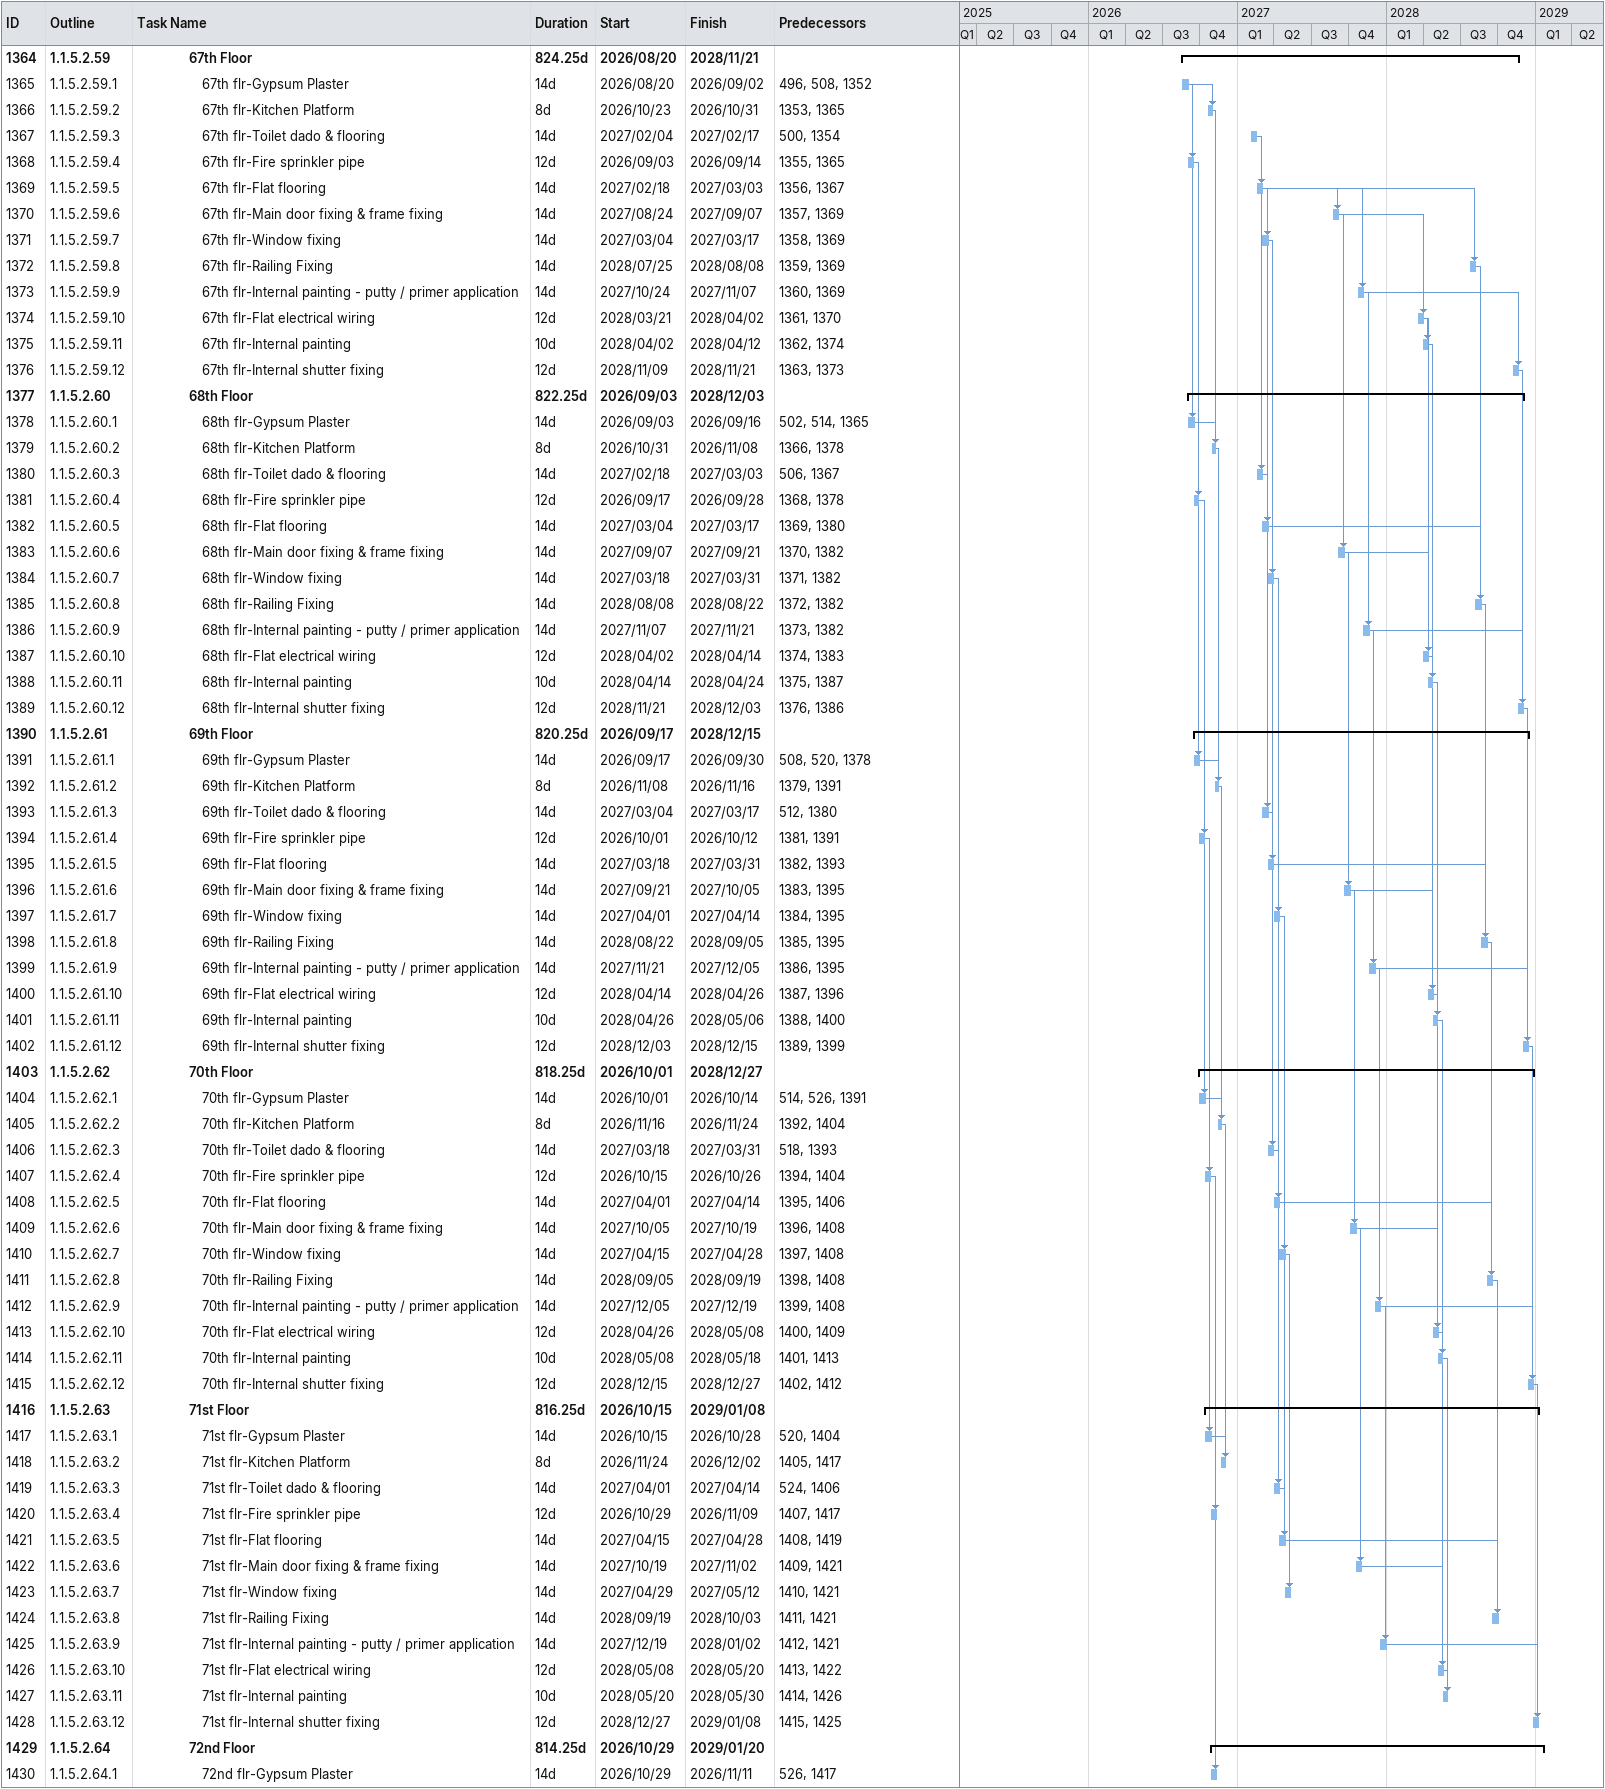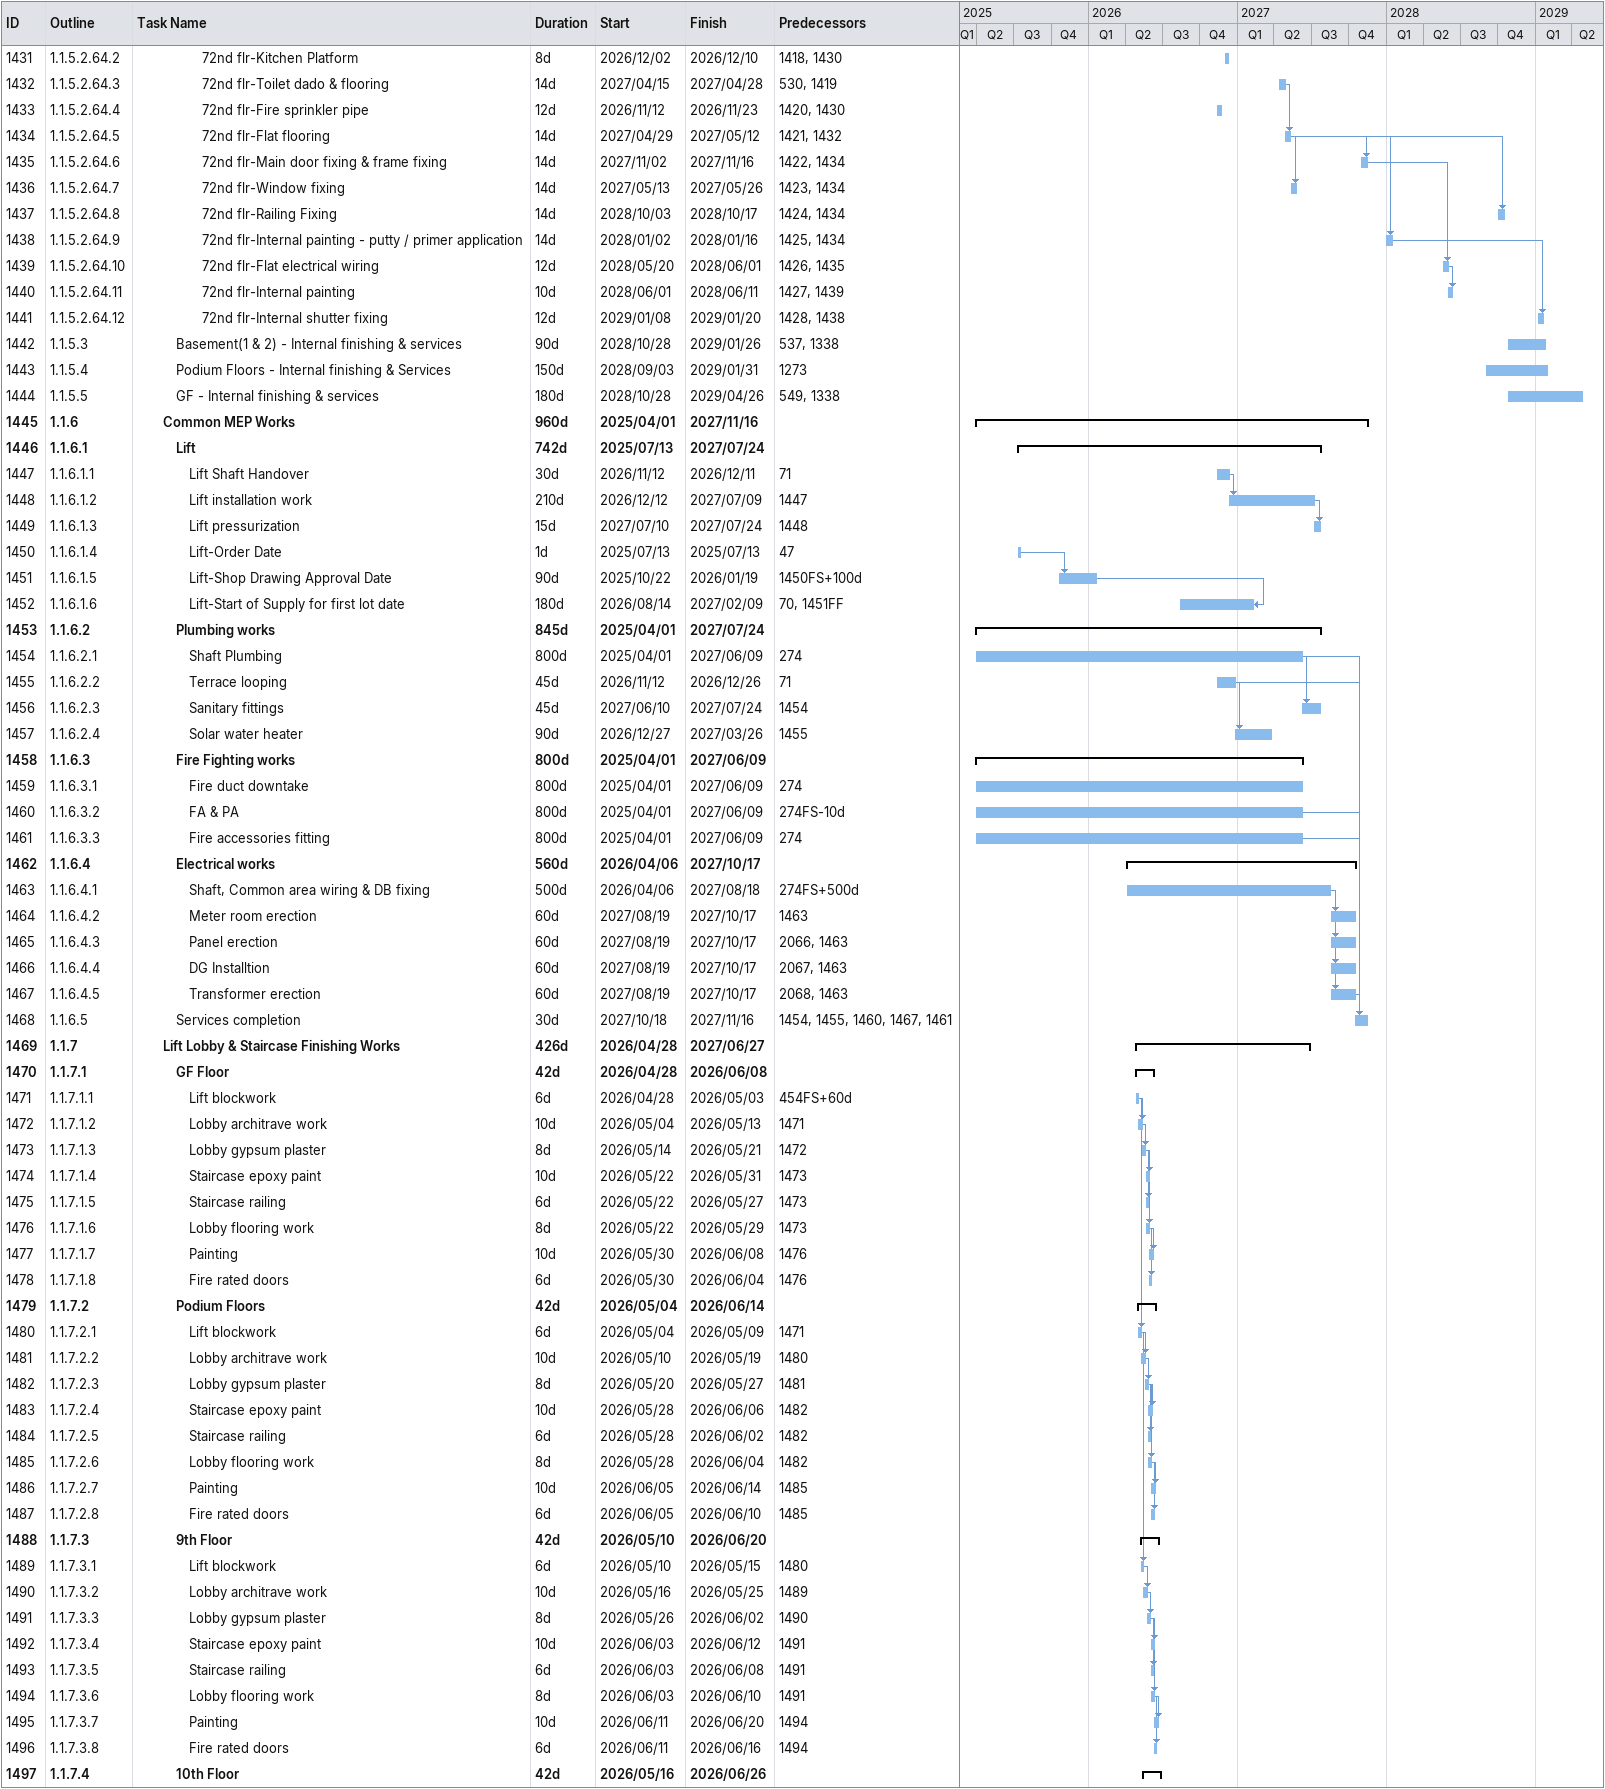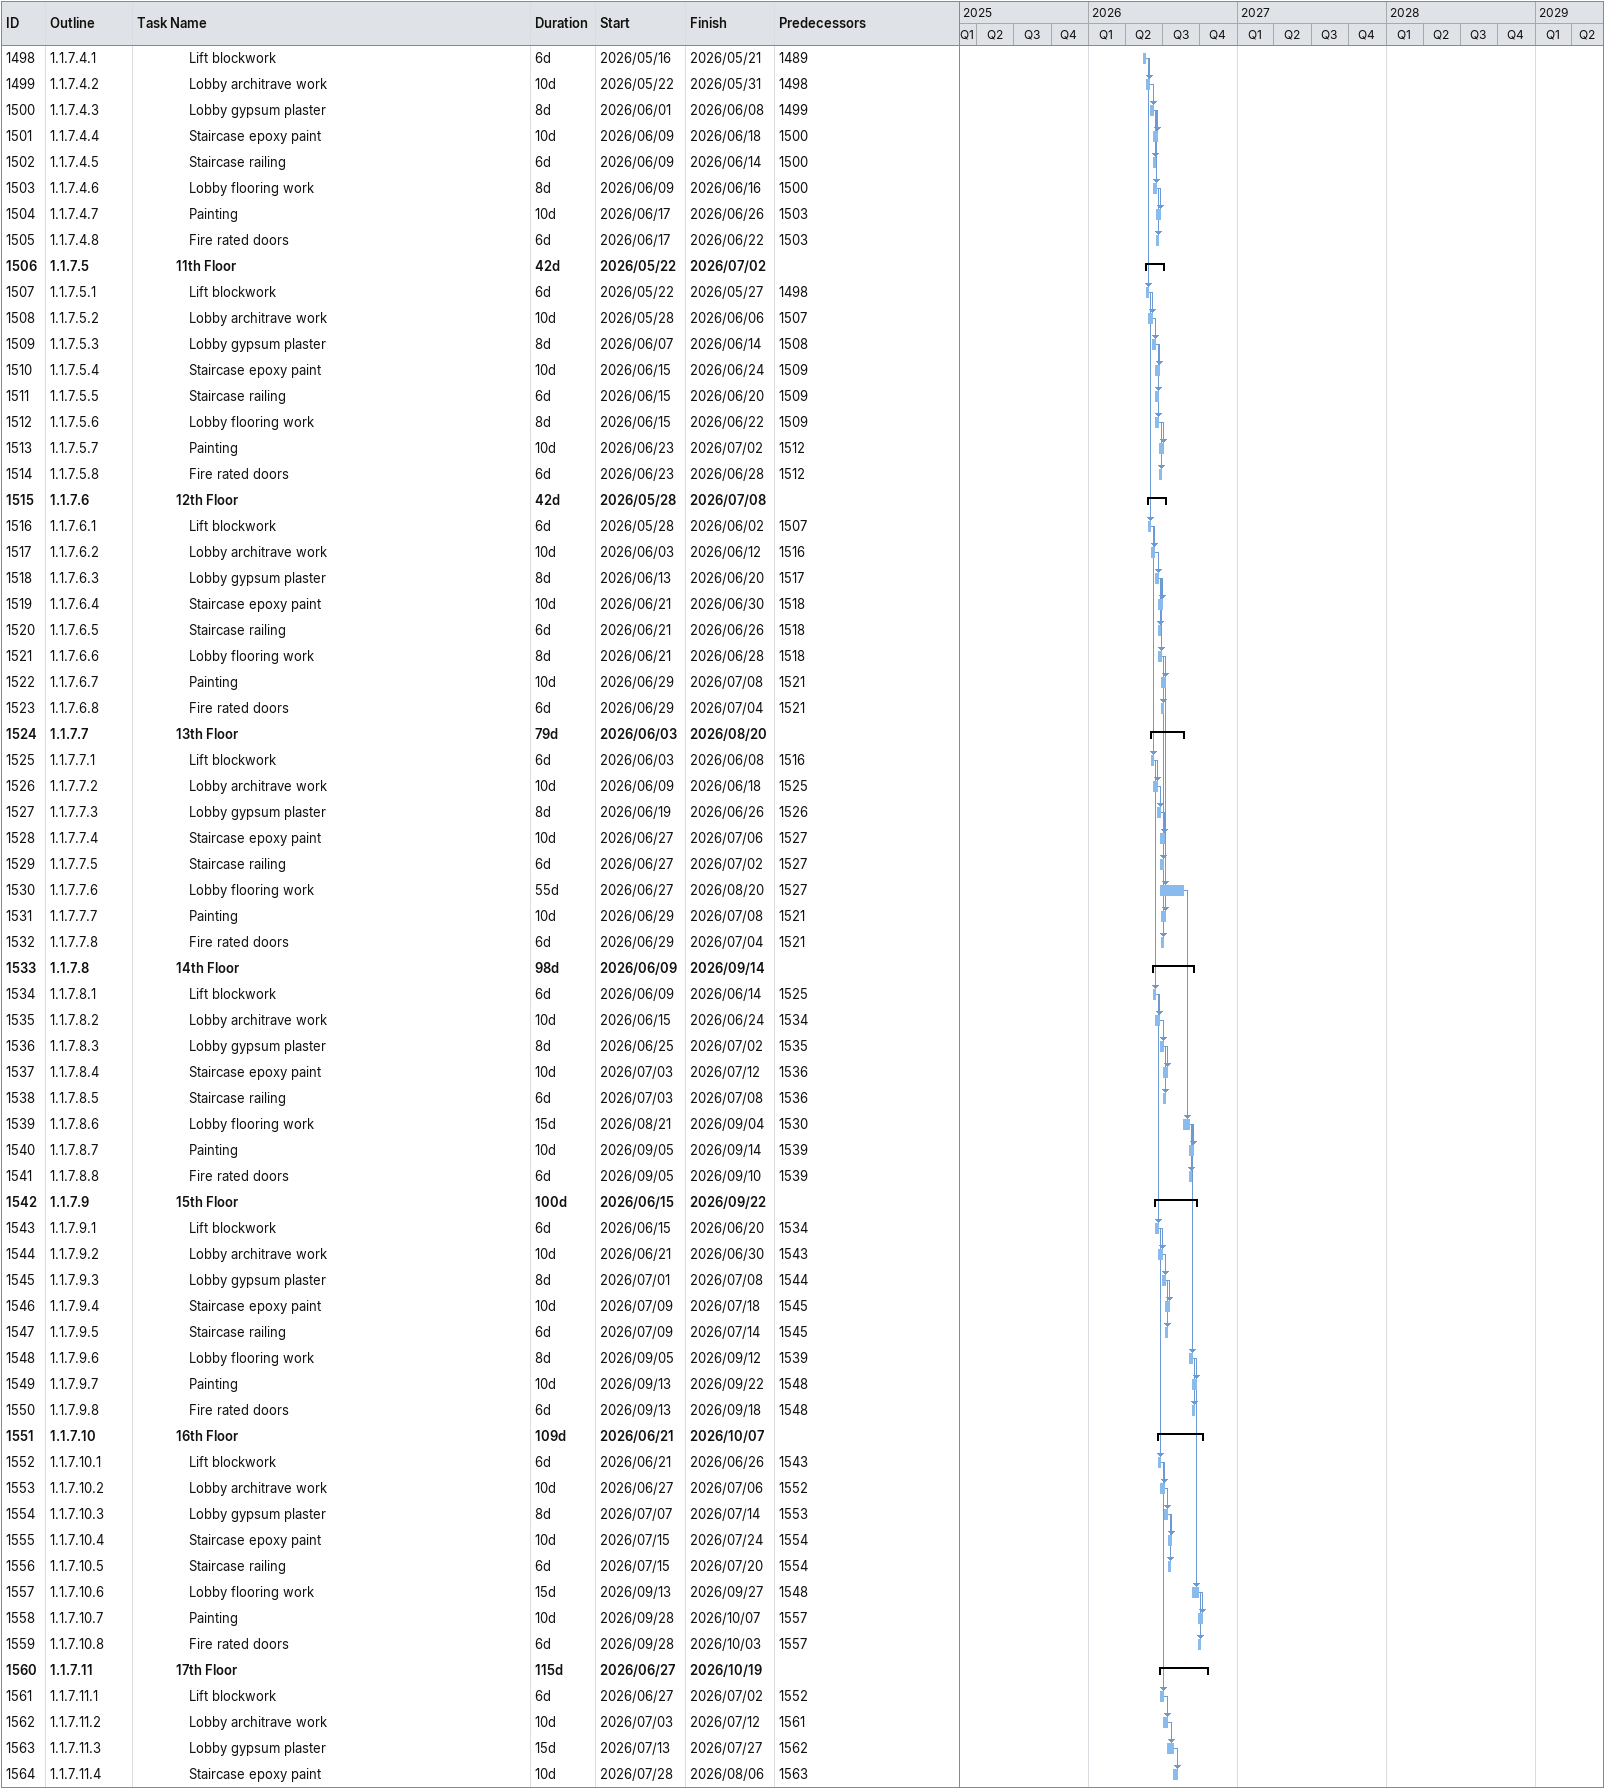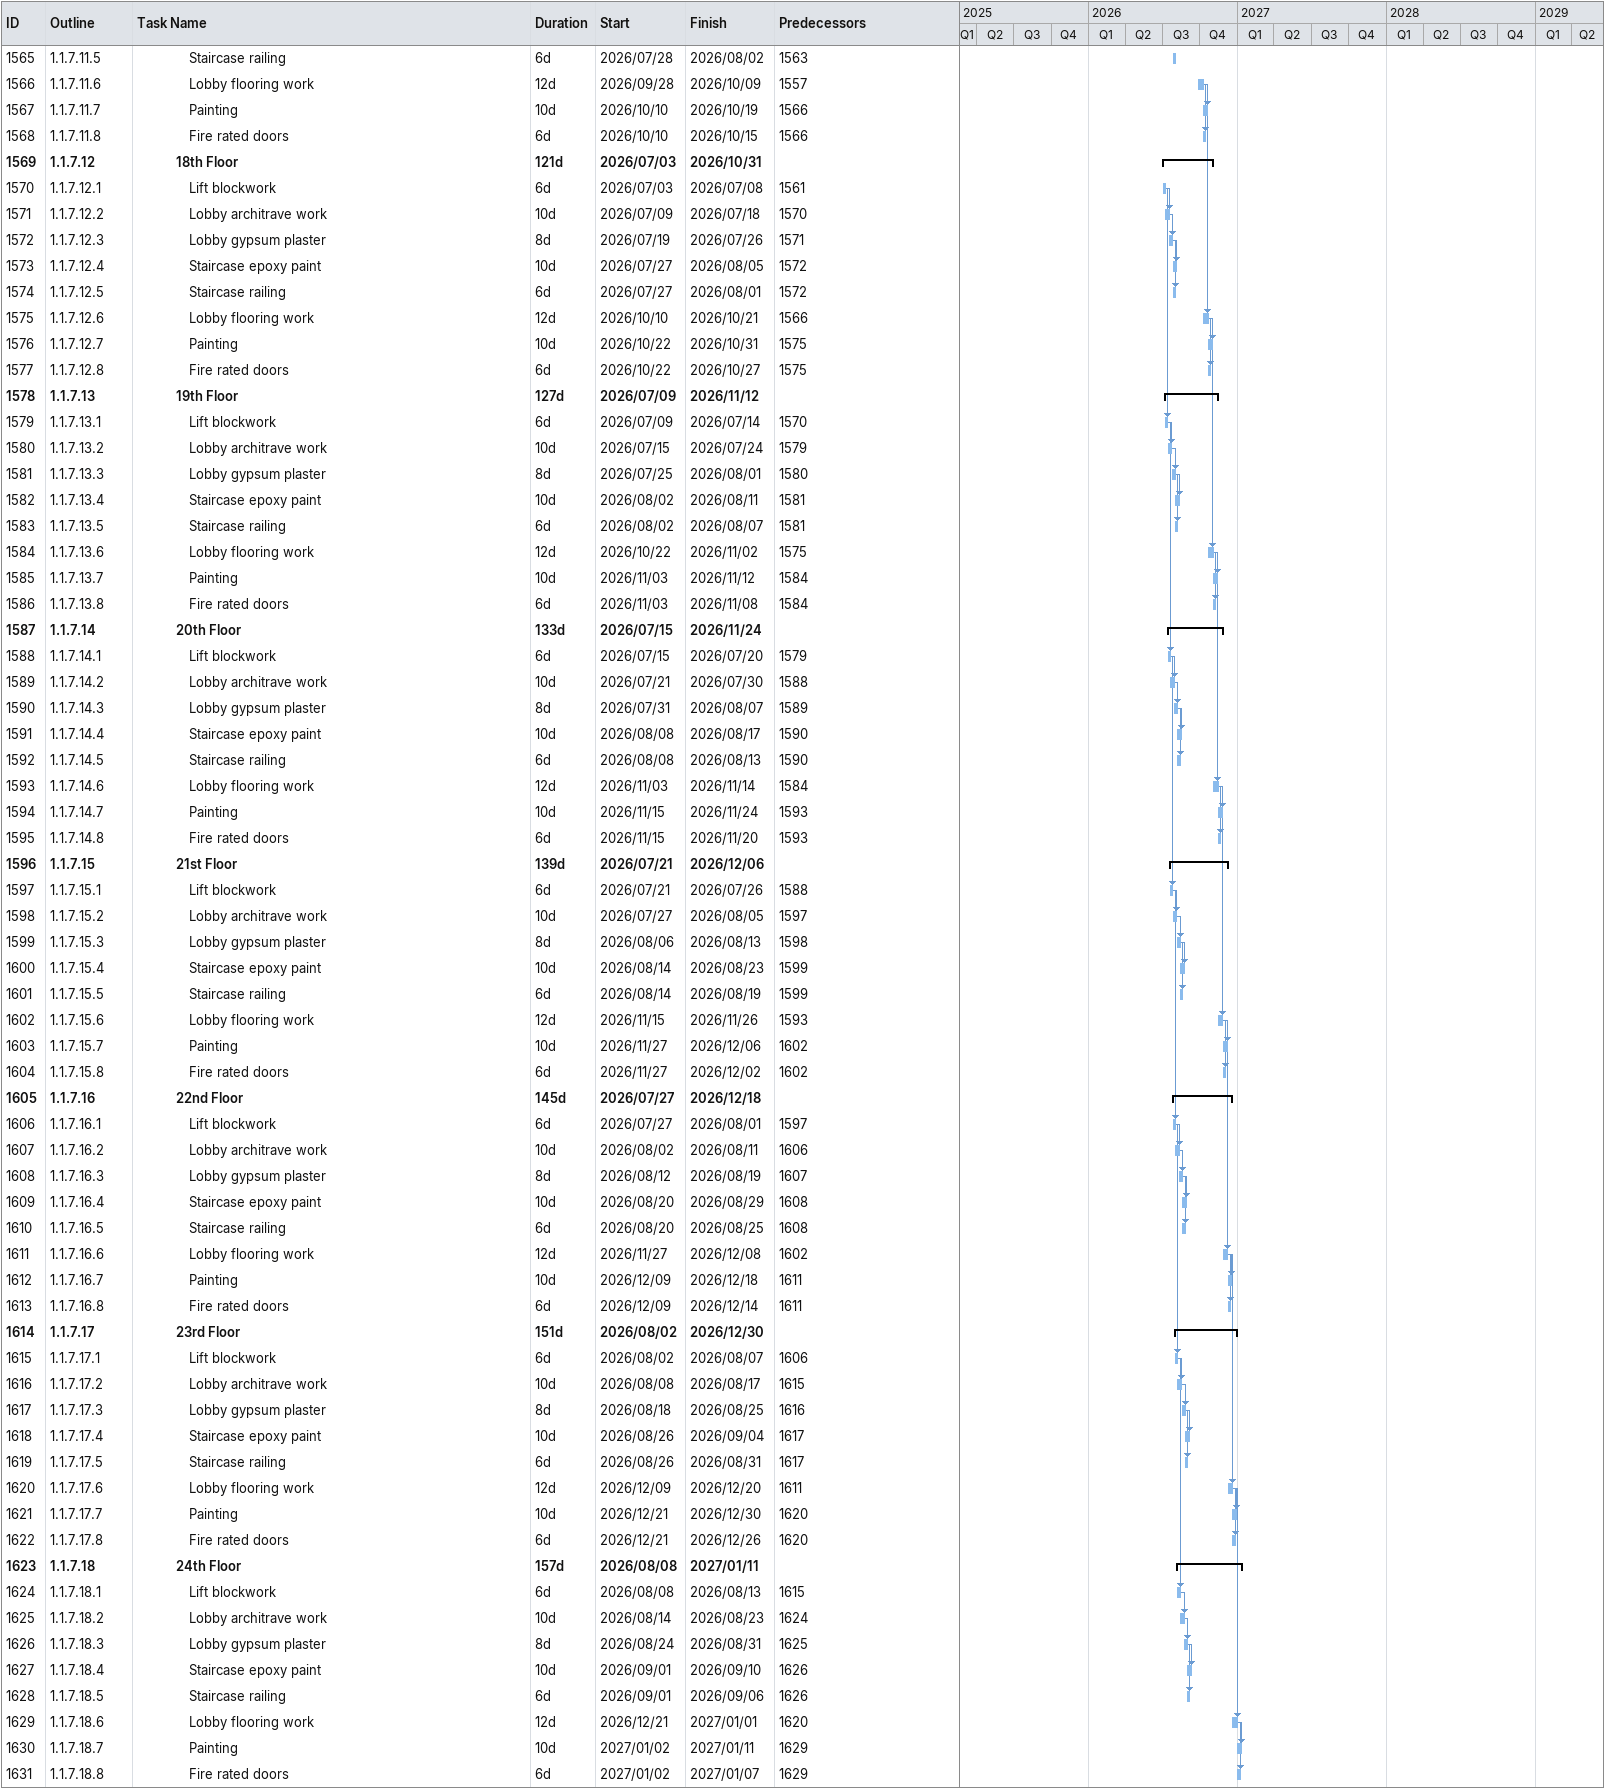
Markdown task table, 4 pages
| ID | WBS | Task | Duration | Start | Finish | Predecessors |
|---|---|---|---|---|---|---|
| 1364 | 1.1.5.2.59 | **67th Floor** | 824.25d | 2026-08-20 | 2028-11-21 |  |
| 1365 | 1.1.5.2.59.1 | 67th flr-Gypsum Plaster | 14d | 2026-08-20 | 2026-09-02 | 496, 508, 1352 |
| 1366 | 1.1.5.2.59.2 | 67th flr-Kitchen Platform | 8d | 2026-10-23 | 2026-10-31 | 1353, 1365 |
| 1367 | 1.1.5.2.59.3 | 67th flr-Toilet dado & flooring | 14d | 2027-02-04 | 2027-02-17 | 500, 1354 |
| 1368 | 1.1.5.2.59.4 | 67th flr-Fire sprinkler pipe | 12d | 2026-09-03 | 2026-09-14 | 1355, 1365 |
| 1369 | 1.1.5.2.59.5 | 67th flr-Flat flooring | 14d | 2027-02-18 | 2027-03-03 | 1356, 1367 |
| 1370 | 1.1.5.2.59.6 | 67th flr-Main door fixing & frame fixing | 14d | 2027-08-24 | 2027-09-07 | 1357, 1369 |
| 1371 | 1.1.5.2.59.7 | 67th flr-Window fixing | 14d | 2027-03-04 | 2027-03-17 | 1358, 1369 |
| 1372 | 1.1.5.2.59.8 | 67th flr-Railing Fixing | 14d | 2028-07-25 | 2028-08-08 | 1359, 1369 |
| 1373 | 1.1.5.2.59.9 | 67th flr-Internal painting - putty / primer application | 14d | 2027-10-24 | 2027-11-07 | 1360, 1369 |
| 1374 | 1.1.5.2.59.10 | 67th flr-Flat electrical wiring | 12d | 2028-03-21 | 2028-04-02 | 1361, 1370 |
| 1375 | 1.1.5.2.59.11 | 67th flr-Internal painting | 10d | 2028-04-02 | 2028-04-12 | 1362, 1374 |
| 1376 | 1.1.5.2.59.12 | 67th flr-Internal shutter fixing | 12d | 2028-11-09 | 2028-11-21 | 1363, 1373 |
| 1377 | 1.1.5.2.60 | **68th Floor** | 822.25d | 2026-09-03 | 2028-12-03 |  |
| 1378 | 1.1.5.2.60.1 | 68th flr-Gypsum Plaster | 14d | 2026-09-03 | 2026-09-16 | 502, 514, 1365 |
| 1379 | 1.1.5.2.60.2 | 68th flr-Kitchen Platform | 8d | 2026-10-31 | 2026-11-08 | 1366, 1378 |
| 1380 | 1.1.5.2.60.3 | 68th flr-Toilet dado & flooring | 14d | 2027-02-18 | 2027-03-03 | 506, 1367 |
| 1381 | 1.1.5.2.60.4 | 68th flr-Fire sprinkler pipe | 12d | 2026-09-17 | 2026-09-28 | 1368, 1378 |
| 1382 | 1.1.5.2.60.5 | 68th flr-Flat flooring | 14d | 2027-03-04 | 2027-03-17 | 1369, 1380 |
| 1383 | 1.1.5.2.60.6 | 68th flr-Main door fixing & frame fixing | 14d | 2027-09-07 | 2027-09-21 | 1370, 1382 |
| 1384 | 1.1.5.2.60.7 | 68th flr-Window fixing | 14d | 2027-03-18 | 2027-03-31 | 1371, 1382 |
| 1385 | 1.1.5.2.60.8 | 68th flr-Railing Fixing | 14d | 2028-08-08 | 2028-08-22 | 1372, 1382 |
| 1386 | 1.1.5.2.60.9 | 68th flr-Internal painting - putty / primer application | 14d | 2027-11-07 | 2027-11-21 | 1373, 1382 |
| 1387 | 1.1.5.2.60.10 | 68th flr-Flat electrical wiring | 12d | 2028-04-02 | 2028-04-14 | 1374, 1383 |
| 1388 | 1.1.5.2.60.11 | 68th flr-Internal painting | 10d | 2028-04-14 | 2028-04-24 | 1375, 1387 |
| 1389 | 1.1.5.2.60.12 | 68th flr-Internal shutter fixing | 12d | 2028-11-21 | 2028-12-03 | 1376, 1386 |
| 1390 | 1.1.5.2.61 | **69th Floor** | 820.25d | 2026-09-17 | 2028-12-15 |  |
| 1391 | 1.1.5.2.61.1 | 69th flr-Gypsum Plaster | 14d | 2026-09-17 | 2026-09-30 | 508, 520, 1378 |
| 1392 | 1.1.5.2.61.2 | 69th flr-Kitchen Platform | 8d | 2026-11-08 | 2026-11-16 | 1379, 1391 |
| 1393 | 1.1.5.2.61.3 | 69th flr-Toilet dado & flooring | 14d | 2027-03-04 | 2027-03-17 | 512, 1380 |
| 1394 | 1.1.5.2.61.4 | 69th flr-Fire sprinkler pipe | 12d | 2026-10-01 | 2026-10-12 | 1381, 1391 |
| 1395 | 1.1.5.2.61.5 | 69th flr-Flat flooring | 14d | 2027-03-18 | 2027-03-31 | 1382, 1393 |
| 1396 | 1.1.5.2.61.6 | 69th flr-Main door fixing & frame fixing | 14d | 2027-09-21 | 2027-10-05 | 1383, 1395 |
| 1397 | 1.1.5.2.61.7 | 69th flr-Window fixing | 14d | 2027-04-01 | 2027-04-14 | 1384, 1395 |
| 1398 | 1.1.5.2.61.8 | 69th flr-Railing Fixing | 14d | 2028-08-22 | 2028-09-05 | 1385, 1395 |
| 1399 | 1.1.5.2.61.9 | 69th flr-Internal painting - putty / primer application | 14d | 2027-11-21 | 2027-12-05 | 1386, 1395 |
| 1400 | 1.1.5.2.61.10 | 69th flr-Flat electrical wiring | 12d | 2028-04-14 | 2028-04-26 | 1387, 1396 |
| 1401 | 1.1.5.2.61.11 | 69th flr-Internal painting | 10d | 2028-04-26 | 2028-05-06 | 1388, 1400 |
| 1402 | 1.1.5.2.61.12 | 69th flr-Internal shutter fixing | 12d | 2028-12-03 | 2028-12-15 | 1389, 1399 |
| 1403 | 1.1.5.2.62 | **70th Floor** | 818.25d | 2026-10-01 | 2028-12-27 |  |
| 1404 | 1.1.5.2.62.1 | 70th flr-Gypsum Plaster | 14d | 2026-10-01 | 2026-10-14 | 514, 526, 1391 |
| 1405 | 1.1.5.2.62.2 | 70th flr-Kitchen Platform | 8d | 2026-11-16 | 2026-11-24 | 1392, 1404 |
| 1406 | 1.1.5.2.62.3 | 70th flr-Toilet dado & flooring | 14d | 2027-03-18 | 2027-03-31 | 518, 1393 |
| 1407 | 1.1.5.2.62.4 | 70th flr-Fire sprinkler pipe | 12d | 2026-10-15 | 2026-10-26 | 1394, 1404 |
| 1408 | 1.1.5.2.62.5 | 70th flr-Flat flooring | 14d | 2027-04-01 | 2027-04-14 | 1395, 1406 |
| 1409 | 1.1.5.2.62.6 | 70th flr-Main door fixing & frame fixing | 14d | 2027-10-05 | 2027-10-19 | 1396, 1408 |
| 1410 | 1.1.5.2.62.7 | 70th flr-Window fixing | 14d | 2027-04-15 | 2027-04-28 | 1397, 1408 |
| 1411 | 1.1.5.2.62.8 | 70th flr-Railing Fixing | 14d | 2028-09-05 | 2028-09-19 | 1398, 1408 |
| 1412 | 1.1.5.2.62.9 | 70th flr-Internal painting - putty / primer application | 14d | 2027-12-05 | 2027-12-19 | 1399, 1408 |
| 1413 | 1.1.5.2.62.10 | 70th flr-Flat electrical wiring | 12d | 2028-04-26 | 2028-05-08 | 1400, 1409 |
| 1414 | 1.1.5.2.62.11 | 70th flr-Internal painting | 10d | 2028-05-08 | 2028-05-18 | 1401, 1413 |
| 1415 | 1.1.5.2.62.12 | 70th flr-Internal shutter fixing | 12d | 2028-12-15 | 2028-12-27 | 1402, 1412 |
| 1416 | 1.1.5.2.63 | **71st Floor** | 816.25d | 2026-10-15 | 2029-01-08 |  |
| 1417 | 1.1.5.2.63.1 | 71st flr-Gypsum Plaster | 14d | 2026-10-15 | 2026-10-28 | 520, 1404 |
| 1418 | 1.1.5.2.63.2 | 71st flr-Kitchen Platform | 8d | 2026-11-24 | 2026-12-02 | 1405, 1417 |
| 1419 | 1.1.5.2.63.3 | 71st flr-Toilet dado & flooring | 14d | 2027-04-01 | 2027-04-14 | 524, 1406 |
| 1420 | 1.1.5.2.63.4 | 71st flr-Fire sprinkler pipe | 12d | 2026-10-29 | 2026-11-09 | 1407, 1417 |
| 1421 | 1.1.5.2.63.5 | 71st flr-Flat flooring | 14d | 2027-04-15 | 2027-04-28 | 1408, 1419 |
| 1422 | 1.1.5.2.63.6 | 71st flr-Main door fixing & frame fixing | 14d | 2027-10-19 | 2027-11-02 | 1409, 1421 |
| 1423 | 1.1.5.2.63.7 | 71st flr-Window fixing | 14d | 2027-04-29 | 2027-05-12 | 1410, 1421 |
| 1424 | 1.1.5.2.63.8 | 71st flr-Railing Fixing | 14d | 2028-09-19 | 2028-10-03 | 1411, 1421 |
| 1425 | 1.1.5.2.63.9 | 71st flr-Internal painting - putty / primer application | 14d | 2027-12-19 | 2028-01-02 | 1412, 1421 |
| 1426 | 1.1.5.2.63.10 | 71st flr-Flat electrical wiring | 12d | 2028-05-08 | 2028-05-20 | 1413, 1422 |
| 1427 | 1.1.5.2.63.11 | 71st flr-Internal painting | 10d | 2028-05-20 | 2028-05-30 | 1414, 1426 |
| 1428 | 1.1.5.2.63.12 | 71st flr-Internal shutter fixing | 12d | 2028-12-27 | 2029-01-08 | 1415, 1425 |
| 1429 | 1.1.5.2.64 | **72nd Floor** | 814.25d | 2026-10-29 | 2029-01-20 |  |
| 1430 | 1.1.5.2.64.1 | 72nd flr-Gypsum Plaster | 14d | 2026-10-29 | 2026-11-11 | 526, 1417 |
| 1431 | 1.1.5.2.64.2 | 72nd flr-Kitchen Platform | 8d | 2026-12-02 | 2026-12-10 | 1418, 1430 |
| 1432 | 1.1.5.2.64.3 | 72nd flr-Toilet dado & flooring | 14d | 2027-04-15 | 2027-04-28 | 530, 1419 |
| 1433 | 1.1.5.2.64.4 | 72nd flr-Fire sprinkler pipe | 12d | 2026-11-12 | 2026-11-23 | 1420, 1430 |
| 1434 | 1.1.5.2.64.5 | 72nd flr-Flat flooring | 14d | 2027-04-29 | 2027-05-12 | 1421, 1432 |
| 1435 | 1.1.5.2.64.6 | 72nd flr-Main door fixing & frame fixing | 14d | 2027-11-02 | 2027-11-16 | 1422, 1434 |
| 1436 | 1.1.5.2.64.7 | 72nd flr-Window fixing | 14d | 2027-05-13 | 2027-05-26 | 1423, 1434 |
| 1437 | 1.1.5.2.64.8 | 72nd flr-Railing Fixing | 14d | 2028-10-03 | 2028-10-17 | 1424, 1434 |
| 1438 | 1.1.5.2.64.9 | 72nd flr-Internal painting - putty / primer application | 14d | 2028-01-02 | 2028-01-16 | 1425, 1434 |
| 1439 | 1.1.5.2.64.10 | 72nd flr-Flat electrical wiring | 12d | 2028-05-20 | 2028-06-01 | 1426, 1435 |
| 1440 | 1.1.5.2.64.11 | 72nd flr-Internal painting | 10d | 2028-06-01 | 2028-06-11 | 1427, 1439 |
| 1441 | 1.1.5.2.64.12 | 72nd flr-Internal shutter fixing | 12d | 2029-01-08 | 2029-01-20 | 1428, 1438 |
| 1442 | 1.1.5.3 | Basement(1 & 2) - Internal finishing & services | 90d | 2028-10-28 | 2029-01-26 | 537, 1338 |
| 1443 | 1.1.5.4 | Podium Floors - Internal finishing & Services | 150d | 2028-09-03 | 2029-01-31 | 1273 |
| 1444 | 1.1.5.5 | GF - Internal finishing & services | 180d | 2028-10-28 | 2029-04-26 | 549, 1338 |
| 1445 | 1.1.6 | **Common MEP Works** | 960d | 2025-04-01 | 2027-11-16 |  |
| 1446 | 1.1.6.1 | **Lift** | 742d | 2025-07-13 | 2027-07-24 |  |
| 1447 | 1.1.6.1.1 | Lift Shaft Handover | 30d | 2026-11-12 | 2026-12-11 | 71 |
| 1448 | 1.1.6.1.2 | Lift installation work | 210d | 2026-12-12 | 2027-07-09 | 1447 |
| 1449 | 1.1.6.1.3 | Lift pressurization | 15d | 2027-07-10 | 2027-07-24 | 1448 |
| 1450 | 1.1.6.1.4 | Lift-Order Date | 1d | 2025-07-13 | 2025-07-13 | 47 |
| 1451 | 1.1.6.1.5 | Lift-Shop Drawing Approval Date | 90d | 2025-10-22 | 2026-01-19 | 1450FS+100d |
| 1452 | 1.1.6.1.6 | Lift-Start of Supply for first lot date | 180d | 2026-08-14 | 2027-02-09 | 70, 1451FF |
| 1453 | 1.1.6.2 | **Plumbing works** | 845d | 2025-04-01 | 2027-07-24 |  |
| 1454 | 1.1.6.2.1 | Shaft Plumbing | 800d | 2025-04-01 | 2027-06-09 | 274 |
| 1455 | 1.1.6.2.2 | Terrace looping | 45d | 2026-11-12 | 2026-12-26 | 71 |
| 1456 | 1.1.6.2.3 | Sanitary fittings | 45d | 2027-06-10 | 2027-07-24 | 1454 |
| 1457 | 1.1.6.2.4 | Solar water heater | 90d | 2026-12-27 | 2027-03-26 | 1455 |
| 1458 | 1.1.6.3 | **Fire Fighting works** | 800d | 2025-04-01 | 2027-06-09 |  |
| 1459 | 1.1.6.3.1 | Fire duct downtake | 800d | 2025-04-01 | 2027-06-09 | 274 |
| 1460 | 1.1.6.3.2 | FA & PA | 800d | 2025-04-01 | 2027-06-09 | 274FS-10d |
| 1461 | 1.1.6.3.3 | Fire accessories fitting | 800d | 2025-04-01 | 2027-06-09 | 274 |
| 1462 | 1.1.6.4 | **Electrical works** | 560d | 2026-04-06 | 2027-10-17 |  |
| 1463 | 1.1.6.4.1 | Shaft, Common area wiring & DB fixing | 500d | 2026-04-06 | 2027-08-18 | 274FS+500d |
| 1464 | 1.1.6.4.2 | Meter room erection | 60d | 2027-08-19 | 2027-10-17 | 1463 |
| 1465 | 1.1.6.4.3 | Panel erection | 60d | 2027-08-19 | 2027-10-17 | 2066, 1463 |
| 1466 | 1.1.6.4.4 | DG Installtion | 60d | 2027-08-19 | 2027-10-17 | 2067, 1463 |
| 1467 | 1.1.6.4.5 | Transformer erection | 60d | 2027-08-19 | 2027-10-17 | 2068, 1463 |
| 1468 | 1.1.6.5 | Services completion | 30d | 2027-10-18 | 2027-11-16 | 1454, 1455, 1460, 1467, 1461 |
| 1469 | 1.1.7 | **Lift Lobby & Staircase Finishing Works** | 426d | 2026-04-28 | 2027-06-27 |  |
| 1470 | 1.1.7.1 | **GF Floor** | 42d | 2026-04-28 | 2026-06-08 |  |
| 1471 | 1.1.7.1.1 | Lift blockwork | 6d | 2026-04-28 | 2026-05-03 | 454FS+60d |
| 1472 | 1.1.7.1.2 | Lobby architrave work | 10d | 2026-05-04 | 2026-05-13 | 1471 |
| 1473 | 1.1.7.1.3 | Lobby gypsum plaster | 8d | 2026-05-14 | 2026-05-21 | 1472 |
| 1474 | 1.1.7.1.4 | Staircase epoxy paint | 10d | 2026-05-22 | 2026-05-31 | 1473 |
| 1475 | 1.1.7.1.5 | Staircase railing | 6d | 2026-05-22 | 2026-05-27 | 1473 |
| 1476 | 1.1.7.1.6 | Lobby flooring work | 8d | 2026-05-22 | 2026-05-29 | 1473 |
| 1477 | 1.1.7.1.7 | Painting | 10d | 2026-05-30 | 2026-06-08 | 1476 |
| 1478 | 1.1.7.1.8 | Fire rated doors | 6d | 2026-05-30 | 2026-06-04 | 1476 |
| 1479 | 1.1.7.2 | **Podium Floors** | 42d | 2026-05-04 | 2026-06-14 |  |
| 1480 | 1.1.7.2.1 | Lift blockwork | 6d | 2026-05-04 | 2026-05-09 | 1471 |
| 1481 | 1.1.7.2.2 | Lobby architrave work | 10d | 2026-05-10 | 2026-05-19 | 1480 |
| 1482 | 1.1.7.2.3 | Lobby gypsum plaster | 8d | 2026-05-20 | 2026-05-27 | 1481 |
| 1483 | 1.1.7.2.4 | Staircase epoxy paint | 10d | 2026-05-28 | 2026-06-06 | 1482 |
| 1484 | 1.1.7.2.5 | Staircase railing | 6d | 2026-05-28 | 2026-06-02 | 1482 |
| 1485 | 1.1.7.2.6 | Lobby flooring work | 8d | 2026-05-28 | 2026-06-04 | 1482 |
| 1486 | 1.1.7.2.7 | Painting | 10d | 2026-06-05 | 2026-06-14 | 1485 |
| 1487 | 1.1.7.2.8 | Fire rated doors | 6d | 2026-06-05 | 2026-06-10 | 1485 |
| 1488 | 1.1.7.3 | **9th Floor** | 42d | 2026-05-10 | 2026-06-20 |  |
| 1489 | 1.1.7.3.1 | Lift blockwork | 6d | 2026-05-10 | 2026-05-15 | 1480 |
| 1490 | 1.1.7.3.2 | Lobby architrave work | 10d | 2026-05-16 | 2026-05-25 | 1489 |
| 1491 | 1.1.7.3.3 | Lobby gypsum plaster | 8d | 2026-05-26 | 2026-06-02 | 1490 |
| 1492 | 1.1.7.3.4 | Staircase epoxy paint | 10d | 2026-06-03 | 2026-06-12 | 1491 |
| 1493 | 1.1.7.3.5 | Staircase railing | 6d | 2026-06-03 | 2026-06-08 | 1491 |
| 1494 | 1.1.7.3.6 | Lobby flooring work | 8d | 2026-06-03 | 2026-06-10 | 1491 |
| 1495 | 1.1.7.3.7 | Painting | 10d | 2026-06-11 | 2026-06-20 | 1494 |
| 1496 | 1.1.7.3.8 | Fire rated doors | 6d | 2026-06-11 | 2026-06-16 | 1494 |
| 1497 | 1.1.7.4 | **10th Floor** | 42d | 2026-05-16 | 2026-06-26 |  |
| 1498 | 1.1.7.4.1 | Lift blockwork | 6d | 2026-05-16 | 2026-05-21 | 1489 |
| 1499 | 1.1.7.4.2 | Lobby architrave work | 10d | 2026-05-22 | 2026-05-31 | 1498 |
| 1500 | 1.1.7.4.3 | Lobby gypsum plaster | 8d | 2026-06-01 | 2026-06-08 | 1499 |
| 1501 | 1.1.7.4.4 | Staircase epoxy paint | 10d | 2026-06-09 | 2026-06-18 | 1500 |
| 1502 | 1.1.7.4.5 | Staircase railing | 6d | 2026-06-09 | 2026-06-14 | 1500 |
| 1503 | 1.1.7.4.6 | Lobby flooring work | 8d | 2026-06-09 | 2026-06-16 | 1500 |
| 1504 | 1.1.7.4.7 | Painting | 10d | 2026-06-17 | 2026-06-26 | 1503 |
| 1505 | 1.1.7.4.8 | Fire rated doors | 6d | 2026-06-17 | 2026-06-22 | 1503 |
| 1506 | 1.1.7.5 | **11th Floor** | 42d | 2026-05-22 | 2026-07-02 |  |
| 1507 | 1.1.7.5.1 | Lift blockwork | 6d | 2026-05-22 | 2026-05-27 | 1498 |
| 1508 | 1.1.7.5.2 | Lobby architrave work | 10d | 2026-05-28 | 2026-06-06 | 1507 |
| 1509 | 1.1.7.5.3 | Lobby gypsum plaster | 8d | 2026-06-07 | 2026-06-14 | 1508 |
| 1510 | 1.1.7.5.4 | Staircase epoxy paint | 10d | 2026-06-15 | 2026-06-24 | 1509 |
| 1511 | 1.1.7.5.5 | Staircase railing | 6d | 2026-06-15 | 2026-06-20 | 1509 |
| 1512 | 1.1.7.5.6 | Lobby flooring work | 8d | 2026-06-15 | 2026-06-22 | 1509 |
| 1513 | 1.1.7.5.7 | Painting | 10d | 2026-06-23 | 2026-07-02 | 1512 |
| 1514 | 1.1.7.5.8 | Fire rated doors | 6d | 2026-06-23 | 2026-06-28 | 1512 |
| 1515 | 1.1.7.6 | **12th Floor** | 42d | 2026-05-28 | 2026-07-08 |  |
| 1516 | 1.1.7.6.1 | Lift blockwork | 6d | 2026-05-28 | 2026-06-02 | 1507 |
| 1517 | 1.1.7.6.2 | Lobby architrave work | 10d | 2026-06-03 | 2026-06-12 | 1516 |
| 1518 | 1.1.7.6.3 | Lobby gypsum plaster | 8d | 2026-06-13 | 2026-06-20 | 1517 |
| 1519 | 1.1.7.6.4 | Staircase epoxy paint | 10d | 2026-06-21 | 2026-06-30 | 1518 |
| 1520 | 1.1.7.6.5 | Staircase railing | 6d | 2026-06-21 | 2026-06-26 | 1518 |
| 1521 | 1.1.7.6.6 | Lobby flooring work | 8d | 2026-06-21 | 2026-06-28 | 1518 |
| 1522 | 1.1.7.6.7 | Painting | 10d | 2026-06-29 | 2026-07-08 | 1521 |
| 1523 | 1.1.7.6.8 | Fire rated doors | 6d | 2026-06-29 | 2026-07-04 | 1521 |
| 1524 | 1.1.7.7 | **13th Floor** | 79d | 2026-06-03 | 2026-08-20 |  |
| 1525 | 1.1.7.7.1 | Lift blockwork | 6d | 2026-06-03 | 2026-06-08 | 1516 |
| 1526 | 1.1.7.7.2 | Lobby architrave work | 10d | 2026-06-09 | 2026-06-18 | 1525 |
| 1527 | 1.1.7.7.3 | Lobby gypsum plaster | 8d | 2026-06-19 | 2026-06-26 | 1526 |
| 1528 | 1.1.7.7.4 | Staircase epoxy paint | 10d | 2026-06-27 | 2026-07-06 | 1527 |
| 1529 | 1.1.7.7.5 | Staircase railing | 6d | 2026-06-27 | 2026-07-02 | 1527 |
| 1530 | 1.1.7.7.6 | Lobby flooring work | 55d | 2026-06-27 | 2026-08-20 | 1527 |
| 1531 | 1.1.7.7.7 | Painting | 10d | 2026-06-29 | 2026-07-08 | 1521 |
| 1532 | 1.1.7.7.8 | Fire rated doors | 6d | 2026-06-29 | 2026-07-04 | 1521 |
| 1533 | 1.1.7.8 | **14th Floor** | 98d | 2026-06-09 | 2026-09-14 |  |
| 1534 | 1.1.7.8.1 | Lift blockwork | 6d | 2026-06-09 | 2026-06-14 | 1525 |
| 1535 | 1.1.7.8.2 | Lobby architrave work | 10d | 2026-06-15 | 2026-06-24 | 1534 |
| 1536 | 1.1.7.8.3 | Lobby gypsum plaster | 8d | 2026-06-25 | 2026-07-02 | 1535 |
| 1537 | 1.1.7.8.4 | Staircase epoxy paint | 10d | 2026-07-03 | 2026-07-12 | 1536 |
| 1538 | 1.1.7.8.5 | Staircase railing | 6d | 2026-07-03 | 2026-07-08 | 1536 |
| 1539 | 1.1.7.8.6 | Lobby flooring work | 15d | 2026-08-21 | 2026-09-04 | 1530 |
| 1540 | 1.1.7.8.7 | Painting | 10d | 2026-09-05 | 2026-09-14 | 1539 |
| 1541 | 1.1.7.8.8 | Fire rated doors | 6d | 2026-09-05 | 2026-09-10 | 1539 |
| 1542 | 1.1.7.9 | **15th Floor** | 100d | 2026-06-15 | 2026-09-22 |  |
| 1543 | 1.1.7.9.1 | Lift blockwork | 6d | 2026-06-15 | 2026-06-20 | 1534 |
| 1544 | 1.1.7.9.2 | Lobby architrave work | 10d | 2026-06-21 | 2026-06-30 | 1543 |
| 1545 | 1.1.7.9.3 | Lobby gypsum plaster | 8d | 2026-07-01 | 2026-07-08 | 1544 |
| 1546 | 1.1.7.9.4 | Staircase epoxy paint | 10d | 2026-07-09 | 2026-07-18 | 1545 |
| 1547 | 1.1.7.9.5 | Staircase railing | 6d | 2026-07-09 | 2026-07-14 | 1545 |
| 1548 | 1.1.7.9.6 | Lobby flooring work | 8d | 2026-09-05 | 2026-09-12 | 1539 |
| 1549 | 1.1.7.9.7 | Painting | 10d | 2026-09-13 | 2026-09-22 | 1548 |
| 1550 | 1.1.7.9.8 | Fire rated doors | 6d | 2026-09-13 | 2026-09-18 | 1548 |
| 1551 | 1.1.7.10 | **16th Floor** | 109d | 2026-06-21 | 2026-10-07 |  |
| 1552 | 1.1.7.10.1 | Lift blockwork | 6d | 2026-06-21 | 2026-06-26 | 1543 |
| 1553 | 1.1.7.10.2 | Lobby architrave work | 10d | 2026-06-27 | 2026-07-06 | 1552 |
| 1554 | 1.1.7.10.3 | Lobby gypsum plaster | 8d | 2026-07-07 | 2026-07-14 | 1553 |
| 1555 | 1.1.7.10.4 | Staircase epoxy paint | 10d | 2026-07-15 | 2026-07-24 | 1554 |
| 1556 | 1.1.7.10.5 | Staircase railing | 6d | 2026-07-15 | 2026-07-20 | 1554 |
| 1557 | 1.1.7.10.6 | Lobby flooring work | 15d | 2026-09-13 | 2026-09-27 | 1548 |
| 1558 | 1.1.7.10.7 | Painting | 10d | 2026-09-28 | 2026-10-07 | 1557 |
| 1559 | 1.1.7.10.8 | Fire rated doors | 6d | 2026-09-28 | 2026-10-03 | 1557 |
| 1560 | 1.1.7.11 | **17th Floor** | 115d | 2026-06-27 | 2026-10-19 |  |
| 1561 | 1.1.7.11.1 | Lift blockwork | 6d | 2026-06-27 | 2026-07-02 | 1552 |
| 1562 | 1.1.7.11.2 | Lobby architrave work | 10d | 2026-07-03 | 2026-07-12 | 1561 |
| 1563 | 1.1.7.11.3 | Lobby gypsum plaster | 15d | 2026-07-13 | 2026-07-27 | 1562 |
| 1564 | 1.1.7.11.4 | Staircase epoxy paint | 10d | 2026-07-28 | 2026-08-06 | 1563 |
| 1565 | 1.1.7.11.5 | Staircase railing | 6d | 2026-07-28 | 2026-08-02 | 1563 |
| 1566 | 1.1.7.11.6 | Lobby flooring work | 12d | 2026-09-28 | 2026-10-09 | 1557 |
| 1567 | 1.1.7.11.7 | Painting | 10d | 2026-10-10 | 2026-10-19 | 1566 |
| 1568 | 1.1.7.11.8 | Fire rated doors | 6d | 2026-10-10 | 2026-10-15 | 1566 |
| 1569 | 1.1.7.12 | **18th Floor** | 121d | 2026-07-03 | 2026-10-31 |  |
| 1570 | 1.1.7.12.1 | Lift blockwork | 6d | 2026-07-03 | 2026-07-08 | 1561 |
| 1571 | 1.1.7.12.2 | Lobby architrave work | 10d | 2026-07-09 | 2026-07-18 | 1570 |
| 1572 | 1.1.7.12.3 | Lobby gypsum plaster | 8d | 2026-07-19 | 2026-07-26 | 1571 |
| 1573 | 1.1.7.12.4 | Staircase epoxy paint | 10d | 2026-07-27 | 2026-08-05 | 1572 |
| 1574 | 1.1.7.12.5 | Staircase railing | 6d | 2026-07-27 | 2026-08-01 | 1572 |
| 1575 | 1.1.7.12.6 | Lobby flooring work | 12d | 2026-10-10 | 2026-10-21 | 1566 |
| 1576 | 1.1.7.12.7 | Painting | 10d | 2026-10-22 | 2026-10-31 | 1575 |
| 1577 | 1.1.7.12.8 | Fire rated doors | 6d | 2026-10-22 | 2026-10-27 | 1575 |
| 1578 | 1.1.7.13 | **19th Floor** | 127d | 2026-07-09 | 2026-11-12 |  |
| 1579 | 1.1.7.13.1 | Lift blockwork | 6d | 2026-07-09 | 2026-07-14 | 1570 |
| 1580 | 1.1.7.13.2 | Lobby architrave work | 10d | 2026-07-15 | 2026-07-24 | 1579 |
| 1581 | 1.1.7.13.3 | Lobby gypsum plaster | 8d | 2026-07-25 | 2026-08-01 | 1580 |
| 1582 | 1.1.7.13.4 | Staircase epoxy paint | 10d | 2026-08-02 | 2026-08-11 | 1581 |
| 1583 | 1.1.7.13.5 | Staircase railing | 6d | 2026-08-02 | 2026-08-07 | 1581 |
| 1584 | 1.1.7.13.6 | Lobby flooring work | 12d | 2026-10-22 | 2026-11-02 | 1575 |
| 1585 | 1.1.7.13.7 | Painting | 10d | 2026-11-03 | 2026-11-12 | 1584 |
| 1586 | 1.1.7.13.8 | Fire rated doors | 6d | 2026-11-03 | 2026-11-08 | 1584 |
| 1587 | 1.1.7.14 | **20th Floor** | 133d | 2026-07-15 | 2026-11-24 |  |
| 1588 | 1.1.7.14.1 | Lift blockwork | 6d | 2026-07-15 | 2026-07-20 | 1579 |
| 1589 | 1.1.7.14.2 | Lobby architrave work | 10d | 2026-07-21 | 2026-07-30 | 1588 |
| 1590 | 1.1.7.14.3 | Lobby gypsum plaster | 8d | 2026-07-31 | 2026-08-07 | 1589 |
| 1591 | 1.1.7.14.4 | Staircase epoxy paint | 10d | 2026-08-08 | 2026-08-17 | 1590 |
| 1592 | 1.1.7.14.5 | Staircase railing | 6d | 2026-08-08 | 2026-08-13 | 1590 |
| 1593 | 1.1.7.14.6 | Lobby flooring work | 12d | 2026-11-03 | 2026-11-14 | 1584 |
| 1594 | 1.1.7.14.7 | Painting | 10d | 2026-11-15 | 2026-11-24 | 1593 |
| 1595 | 1.1.7.14.8 | Fire rated doors | 6d | 2026-11-15 | 2026-11-20 | 1593 |
| 1596 | 1.1.7.15 | **21st Floor** | 139d | 2026-07-21 | 2026-12-06 |  |
| 1597 | 1.1.7.15.1 | Lift blockwork | 6d | 2026-07-21 | 2026-07-26 | 1588 |
| 1598 | 1.1.7.15.2 | Lobby architrave work | 10d | 2026-07-27 | 2026-08-05 | 1597 |
| 1599 | 1.1.7.15.3 | Lobby gypsum plaster | 8d | 2026-08-06 | 2026-08-13 | 1598 |
| 1600 | 1.1.7.15.4 | Staircase epoxy paint | 10d | 2026-08-14 | 2026-08-23 | 1599 |
| 1601 | 1.1.7.15.5 | Staircase railing | 6d | 2026-08-14 | 2026-08-19 | 1599 |
| 1602 | 1.1.7.15.6 | Lobby flooring work | 12d | 2026-11-15 | 2026-11-26 | 1593 |
| 1603 | 1.1.7.15.7 | Painting | 10d | 2026-11-27 | 2026-12-06 | 1602 |
| 1604 | 1.1.7.15.8 | Fire rated doors | 6d | 2026-11-27 | 2026-12-02 | 1602 |
| 1605 | 1.1.7.16 | **22nd Floor** | 145d | 2026-07-27 | 2026-12-18 |  |
| 1606 | 1.1.7.16.1 | Lift blockwork | 6d | 2026-07-27 | 2026-08-01 | 1597 |
| 1607 | 1.1.7.16.2 | Lobby architrave work | 10d | 2026-08-02 | 2026-08-11 | 1606 |
| 1608 | 1.1.7.16.3 | Lobby gypsum plaster | 8d | 2026-08-12 | 2026-08-19 | 1607 |
| 1609 | 1.1.7.16.4 | Staircase epoxy paint | 10d | 2026-08-20 | 2026-08-29 | 1608 |
| 1610 | 1.1.7.16.5 | Staircase railing | 6d | 2026-08-20 | 2026-08-25 | 1608 |
| 1611 | 1.1.7.16.6 | Lobby flooring work | 12d | 2026-11-27 | 2026-12-08 | 1602 |
| 1612 | 1.1.7.16.7 | Painting | 10d | 2026-12-09 | 2026-12-18 | 1611 |
| 1613 | 1.1.7.16.8 | Fire rated doors | 6d | 2026-12-09 | 2026-12-14 | 1611 |
| 1614 | 1.1.7.17 | **23rd Floor** | 151d | 2026-08-02 | 2026-12-30 |  |
| 1615 | 1.1.7.17.1 | Lift blockwork | 6d | 2026-08-02 | 2026-08-07 | 1606 |
| 1616 | 1.1.7.17.2 | Lobby architrave work | 10d | 2026-08-08 | 2026-08-17 | 1615 |
| 1617 | 1.1.7.17.3 | Lobby gypsum plaster | 8d | 2026-08-18 | 2026-08-25 | 1616 |
| 1618 | 1.1.7.17.4 | Staircase epoxy paint | 10d | 2026-08-26 | 2026-09-04 | 1617 |
| 1619 | 1.1.7.17.5 | Staircase railing | 6d | 2026-08-26 | 2026-08-31 | 1617 |
| 1620 | 1.1.7.17.6 | Lobby flooring work | 12d | 2026-12-09 | 2026-12-20 | 1611 |
| 1621 | 1.1.7.17.7 | Painting | 10d | 2026-12-21 | 2026-12-30 | 1620 |
| 1622 | 1.1.7.17.8 | Fire rated doors | 6d | 2026-12-21 | 2026-12-26 | 1620 |
| 1623 | 1.1.7.18 | **24th Floor** | 157d | 2026-08-08 | 2027-01-11 |  |
| 1624 | 1.1.7.18.1 | Lift blockwork | 6d | 2026-08-08 | 2026-08-13 | 1615 |
| 1625 | 1.1.7.18.2 | Lobby architrave work | 10d | 2026-08-14 | 2026-08-23 | 1624 |
| 1626 | 1.1.7.18.3 | Lobby gypsum plaster | 8d | 2026-08-24 | 2026-08-31 | 1625 |
| 1627 | 1.1.7.18.4 | Staircase epoxy paint | 10d | 2026-09-01 | 2026-09-10 | 1626 |
| 1628 | 1.1.7.18.5 | Staircase railing | 6d | 2026-09-01 | 2026-09-06 | 1626 |
| 1629 | 1.1.7.18.6 | Lobby flooring work | 12d | 2026-12-21 | 2027-01-01 | 1620 |
| 1630 | 1.1.7.18.7 | Painting | 10d | 2027-01-02 | 2027-01-11 | 1629 |
| 1631 | 1.1.7.18.8 | Fire rated doors | 6d | 2027-01-02 | 2027-01-07 | 1629 |
